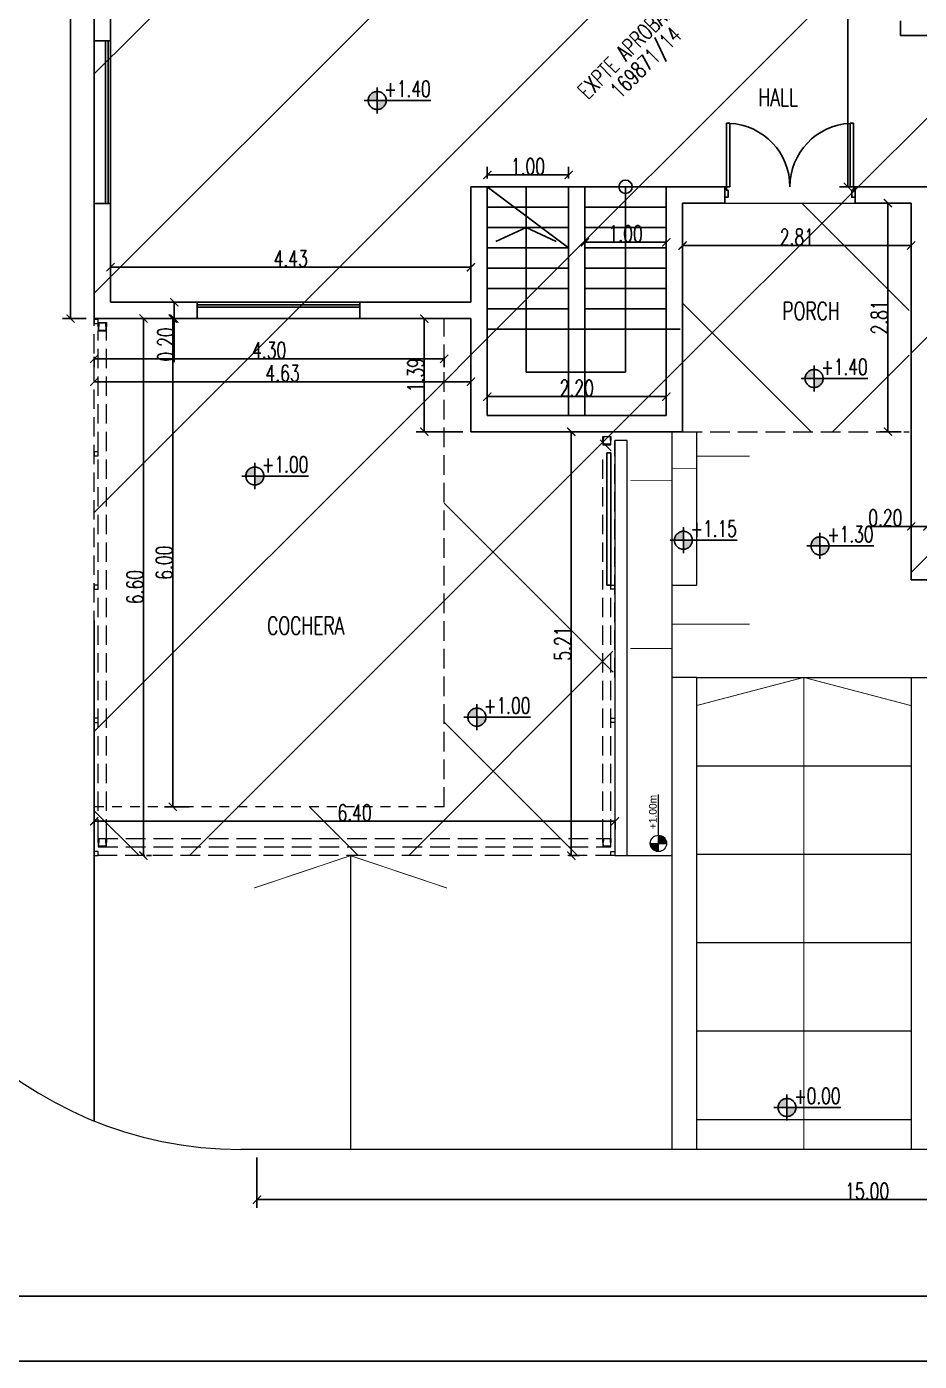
# Model space of a CAD drawing. Header units: millimetres. Extents: x 237 to 802, y 86 to 296.
# Drawn here: x 363.36 to 374.33, y 103.01 to 119.41 of the extents above; entities that cross this region are included whole.
import ezdxf

# ---------------------------------------------------------------- set-up
doc = ezdxf.new("R2010")
doc.units = ezdxf.units.MM
doc.linetypes.add('ACAD_ISO02W100', pattern=[15, 12, -3])
doc.linetypes.add('CENTER', pattern=[50.8, 31.75, -6.35, 6.35, -6.35])
doc.layers.get('Defpoints').update_dxf_attribs({"color": 254})
for name, color, linetype in [('01-MUROS', 6, 'Continuous'), ('02', 1, 'Continuous'), ('02-CARPINTERÍAS', 9, 'Continuous'), ('03-PROYECCIONES', 9, 'Continuous'), ('04', 2, 'Continuous'), ('pl', 7, 'Continuous'), ('texto', 1, 'Continuous')]:
    doc.layers.add(name, color=color, linetype=linetype)
doc.layers.add('06-SOLADOS', color=9, linetype='Continuous', lineweight=25)
doc.layers.add('cotas', color=154, linetype='Continuous', lineweight=5)
doc.styles.add('GRAL', font='romans.shx', dxfattribs={"width": 0.7})
doc.dimstyles.new('C-100-2', dxfattribs={"dimscale": 0, "dimtxt": 0.2, "dimasz": 0.1, "dimexe": 0.1, "dimexo": 0.1, "dimgap": 0.005, "dimtad": 1, "dimzin": 0, "dimdsep": 46, "dimtxsty": 'GRAL', "dimblk1": 'ARCHTICK', "dimblk2": 'ARCHTICK', "dimsah": 1, "dimcen": 0, "dimclrd": 9, "dimclre": 9, "dimclrt": 1, "dimazin": 0, "dimtfac": 1, "dimtofl": 0, "dimtmove": 0, "dimatfit": 2, "dimldrblk": 'ARCHTICK', "dimfxl": 0, "dimtolj": 1, "dimtzin": 0, "dimarcsym": 0})
pattern_1 = [(45, (2e-12, -2.89), (-1.347038, 1.347038), [])]
pattern_2 = [(45, (2e-12, -2.89), (-1.347038, 1.347038), []), (135, (2e-12, -2.89), (-1.347038, -1.347038), [])]

# ---------------------------------------------------------------- blocks, each defined once
blk = doc.blocks.new('_ArchTick')
at = {"color": 0, "linetype": 'ByBlock', "const_width": 0.15}
blk.add_lwpolyline([(-0.5, -0.5), (0.5, 0.5)], dxfattribs=at)
blk = doc.blocks.new('*D14')
at = {"color": 9, "lineweight": -2}
for p, q in [((361.188, 119.34), (361.188, 120.061)), ((364.188, 119.34), (364.188, 120.061)), ((364.188, 119.961), (361.188, 119.961))]:
    blk.add_line(p, q, dxfattribs=at)
at = {"layer": 'Defpoints', "color": 0}
for p in [(361.188, 119.961), (361.188, 119.24), (364.188, 119.24)]:
    blk.add_point(p, dxfattribs=at)
at = {"color": 9, "lineweight": -2, "xscale": 0.1, "yscale": 0.1, "zscale": 0.1, "rotation": 180}
blk.add_blockref('_ArchTick', (361.188, 119.961), dxfattribs=at)
at = {"color": 9, "lineweight": -2, "xscale": 0.1, "yscale": 0.1, "zscale": 0.1}
blk.add_blockref('_ArchTick', (364.188, 119.961), dxfattribs=at)
at = {"color": 1, "insert": (362.688, 120.066), "char_height": 0.2, "attachment_point": 5, "style": 'GRAL'}
blk.add_mtext('\\A1;3.00', dxfattribs=at)
blk = doc.blocks.new('*D31')
at = {"color": 9, "lineweight": -2}
for p, q in [((365.172, 116.025), (365.172, 115.825)), ((365.172, 115.825), (365.172, 115.289))]:
    blk.add_line(p, q, dxfattribs=at)
at = {"layer": 'Defpoints', "color": 0}
for p in [(365.172, 116.025), (365.172, 115.825), (365.172, 115.825)]:
    blk.add_point(p, dxfattribs=at)
at = {"color": 9, "lineweight": -2, "xscale": 0.1, "yscale": 0.1, "zscale": 0.1}
for p, rotation in [((365.172, 116.025), 90), ((365.172, 115.825), 270)]:
    blk.add_blockref('_ArchTick', p, dxfattribs=dict(at, rotation=rotation))
at = {"color": 1, "insert": (365.067, 115.507), "char_height": 0.2, "attachment_point": 5, "rotation": 90, "style": 'GRAL'}
blk.add_mtext('\\A1;0.20', dxfattribs=at)
blk = doc.blocks.new('*D32')
at = {"color": 9, "lineweight": -2}
for p, q in [((364.388, 116.734), (364.388, 116.357)), ((368.818, 116.734), (368.818, 116.357)), ((368.818, 116.457), (364.388, 116.457))]:
    blk.add_line(p, q, dxfattribs=at)
at = {"layer": 'Defpoints', "color": 0}
for p in [(364.388, 116.834), (368.818, 116.834), (364.388, 116.457)]:
    blk.add_point(p, dxfattribs=at)
at = {"color": 9, "lineweight": -2, "xscale": 0.1, "yscale": 0.1, "zscale": 0.1, "rotation": 180}
blk.add_blockref('_ArchTick', (364.388, 116.457), dxfattribs=at)
at = {"color": 9, "lineweight": -2, "xscale": 0.1, "yscale": 0.1, "zscale": 0.1}
blk.add_blockref('_ArchTick', (368.818, 116.457), dxfattribs=at)
at = {"color": 1, "insert": (366.603, 116.562), "char_height": 0.2, "attachment_point": 5, "style": 'GRAL'}
blk.add_mtext('\\A1;4.43', dxfattribs=at)
blk = doc.blocks.new('*D37')
at = {"color": 9, "lineweight": -2}
for p, q in [((366.188, 105.515), (366.188, 104.898)), ((381.188, 105.515), (381.188, 104.898)), ((366.188, 104.998), (381.188, 104.998))]:
    blk.add_line(p, q, dxfattribs=at)
at = {"layer": 'Defpoints', "color": 0}
for p in [(366.188, 105.615), (381.188, 105.615), (381.188, 104.998)]:
    blk.add_point(p, dxfattribs=at)
at = {"color": 9, "lineweight": -2, "xscale": 0.1, "yscale": 0.1, "zscale": 0.1, "rotation": 180}
blk.add_blockref('_ArchTick', (366.188, 104.998), dxfattribs=at)
at = {"color": 9, "lineweight": -2, "xscale": 0.1, "yscale": 0.1, "zscale": 0.1}
blk.add_blockref('_ArchTick', (381.188, 104.998), dxfattribs=at)
at = {"color": 1, "insert": (373.688, 105.103), "char_height": 0.2, "attachment_point": 5, "style": 'GRAL'}
blk.add_mtext('\\A1;15.00', dxfattribs=at)
blk = doc.blocks.new('*D72')
at = {"color": 9, "lineweight": -2}
blk.add_line((364.188, 115.049), (368.818, 115.049), dxfattribs=at)
at = {"layer": 'Defpoints', "color": 0}
for p in [(364.188, 115.049), (368.818, 115.049), (368.818, 115.049)]:
    blk.add_point(p, dxfattribs=at)
at = {"color": 9, "lineweight": -2, "xscale": 0.1, "yscale": 0.1, "zscale": 0.1, "rotation": 180}
blk.add_blockref('_ArchTick', (364.188, 115.049), dxfattribs=at)
at = {"color": 9, "lineweight": -2, "xscale": 0.1, "yscale": 0.1, "zscale": 0.1}
blk.add_blockref('_ArchTick', (368.818, 115.049), dxfattribs=at)
at = {"color": 1, "insert": (366.503, 115.154), "char_height": 0.2, "attachment_point": 5, "style": 'GRAL'}
blk.add_mtext('\\A1;4.63', dxfattribs=at)
blk = doc.blocks.new('*D73')
at = {"color": 9, "lineweight": -2}
for p, q in [((364.188, 109.648), (370.588, 109.648)), ((364.188, 109.615), (364.188, 109.548)), ((370.588, 109.639), (370.588, 109.548))]:
    blk.add_line(p, q, dxfattribs=at)
at = {"layer": 'Defpoints', "color": 0}
for p in [(370.588, 109.739), (364.188, 109.715), (370.588, 109.648)]:
    blk.add_point(p, dxfattribs=at)
at = {"color": 9, "lineweight": -2, "xscale": 0.1, "yscale": 0.1, "zscale": 0.1, "rotation": 180}
blk.add_blockref('_ArchTick', (364.188, 109.648), dxfattribs=at)
at = {"color": 9, "lineweight": -2, "xscale": 0.1, "yscale": 0.1, "zscale": 0.1}
blk.add_blockref('_ArchTick', (370.588, 109.648), dxfattribs=at)
at = {"color": 1, "insert": (367.388, 109.753), "char_height": 0.2, "attachment_point": 5, "style": 'GRAL'}
blk.add_mtext('\\A1;6.40', dxfattribs=at)
blk = doc.blocks.new('*D74')
at = {"color": 9, "lineweight": -2}
for p, q in [((370.021, 114.435), (370.15, 114.435)), ((370.05, 114.435), (370.05, 109.225)), ((370.021, 109.225), (370.15, 109.225))]:
    blk.add_line(p, q, dxfattribs=at)
at = {"layer": 'Defpoints', "color": 0}
for p in [(369.921, 114.435), (369.921, 109.225), (370.05, 109.225)]:
    blk.add_point(p, dxfattribs=at)
at = {"color": 9, "lineweight": -2, "xscale": 0.1, "yscale": 0.1, "zscale": 0.1}
for p, rotation in [((370.05, 114.435), 90), ((370.05, 109.225), 270)]:
    blk.add_blockref('_ArchTick', p, dxfattribs=dict(at, rotation=rotation))
at = {"color": 1, "insert": (369.945, 111.83), "char_height": 0.2, "attachment_point": 5, "rotation": 90, "style": 'GRAL'}
blk.add_mtext('\\A1;5.21', dxfattribs=at)
blk = doc.blocks.new('*D75')
at = {"color": 9, "lineweight": -2}
for p, q in [((364.72, 115.825), (364.693, 115.825)), ((364.793, 115.825), (364.793, 109.225)), ((364.829, 109.225), (364.893, 109.225))]:
    blk.add_line(p, q, dxfattribs=at)
at = {"layer": 'Defpoints', "color": 0}
for p in [(364.82, 115.825), (364.729, 109.225), (364.793, 109.225)]:
    blk.add_point(p, dxfattribs=at)
at = {"color": 9, "lineweight": -2, "xscale": 0.1, "yscale": 0.1, "zscale": 0.1}
for p, rotation in [((364.793, 115.825), 90), ((364.793, 109.225), 270)]:
    blk.add_blockref('_ArchTick', p, dxfattribs=dict(at, rotation=rotation))
at = {"color": 1, "insert": (364.688, 112.525), "char_height": 0.2, "attachment_point": 5, "rotation": 90, "style": 'GRAL'}
blk.add_mtext('\\A1;6.60', dxfattribs=at)
blk = doc.blocks.new('*D94')
at = {"color": 9, "lineweight": -2}
for p, q in [((365.353, 115.825), (365.053, 115.825)), ((365.153, 115.825), (365.153, 109.825)), ((365.353, 109.825), (365.053, 109.825))]:
    blk.add_line(p, q, dxfattribs=at)
at = {"layer": 'Defpoints', "color": 0}
for p in [(365.453, 115.825), (365.153, 109.825), (365.453, 109.825)]:
    blk.add_point(p, dxfattribs=at)
at = {"color": 9, "lineweight": -2, "xscale": 0.1, "yscale": 0.1, "zscale": 0.1}
for p, rotation in [((365.153, 115.825), 90), ((365.153, 109.825), 270)]:
    blk.add_blockref('_ArchTick', p, dxfattribs=dict(at, rotation=rotation))
at = {"color": 1, "insert": (365.048, 112.825), "char_height": 0.2, "attachment_point": 5, "rotation": 90, "style": 'GRAL'}
blk.add_mtext('\\A1;6.00', dxfattribs=at)
blk = doc.blocks.new('*D95')
at = {"color": 9, "lineweight": -2}
for p, q in [((364.188, 115.356), (364.188, 115.23)), ((364.188, 115.33), (368.488, 115.33)), ((368.488, 115.356), (368.488, 115.23))]:
    blk.add_line(p, q, dxfattribs=at)
at = {"layer": 'Defpoints', "color": 0}
for p in [(364.188, 115.456), (368.488, 115.456), (368.488, 115.33)]:
    blk.add_point(p, dxfattribs=at)
at = {"color": 9, "lineweight": -2, "xscale": 0.1, "yscale": 0.1, "zscale": 0.1, "rotation": 180}
blk.add_blockref('_ArchTick', (364.188, 115.33), dxfattribs=at)
at = {"color": 9, "lineweight": -2, "xscale": 0.1, "yscale": 0.1, "zscale": 0.1}
blk.add_blockref('_ArchTick', (368.488, 115.33), dxfattribs=at)
at = {"color": 1, "insert": (366.338, 115.435), "char_height": 0.2, "attachment_point": 5, "style": 'GRAL'}
blk.add_mtext('\\A1;4.30', dxfattribs=at)
blk = doc.blocks.new('*D101')
at = {"color": 9, "lineweight": -2}
for p, q in [((364.088, 123.955), (363.797, 123.955)), ((363.897, 123.955), (363.897, 115.825)), ((364.088, 115.825), (363.797, 115.825))]:
    blk.add_line(p, q, dxfattribs=at)
at = {"layer": 'Defpoints', "color": 0}
for p in [(364.188, 123.955), (363.897, 115.825), (364.188, 115.825)]:
    blk.add_point(p, dxfattribs=at)
at = {"color": 9, "lineweight": -2, "xscale": 0.1, "yscale": 0.1, "zscale": 0.1}
for p, rotation in [((363.897, 123.955), 90), ((363.897, 115.825), 270)]:
    blk.add_blockref('_ArchTick', p, dxfattribs=dict(at, rotation=rotation))
at = {"color": 1, "insert": (363.792, 119.89), "char_height": 0.2, "attachment_point": 5, "rotation": 90, "style": 'GRAL'}
blk.add_mtext('\\A1;8.13', dxfattribs=at)
blk = doc.blocks.new('*D102')
at = {"color": 9, "lineweight": -2}
for p, q in [((368.718, 115.825), (368.144, 115.825)), ((368.244, 115.825), (368.244, 114.435)), ((368.718, 114.435), (368.144, 114.435))]:
    blk.add_line(p, q, dxfattribs=at)
at = {"layer": 'Defpoints', "color": 0}
for p in [(368.818, 115.825), (368.244, 114.435), (368.818, 114.435)]:
    blk.add_point(p, dxfattribs=at)
at = {"color": 9, "lineweight": -2, "xscale": 0.1, "yscale": 0.1, "zscale": 0.1}
for p, rotation in [((368.244, 115.825), 90), ((368.244, 114.435), 270)]:
    blk.add_blockref('_ArchTick', p, dxfattribs=dict(at, rotation=rotation))
at = {"color": 1, "insert": (368.139, 115.13), "char_height": 0.2, "attachment_point": 5, "rotation": 90, "style": 'GRAL'}
blk.add_mtext('\\A1;1.39', dxfattribs=at)
blk = doc.blocks.new('*D116')
at = {"color": 9, "lineweight": -2}
for p, q in [((373.998, 123.125), (373.348, 123.125)), ((373.448, 123.125), (373.448, 117.445)), ((373.998, 117.445), (373.348, 117.445))]:
    blk.add_line(p, q, dxfattribs=at)
at = {"layer": 'Defpoints', "color": 0}
for p in [(374.098, 123.125), (373.448, 117.445), (374.098, 117.445)]:
    blk.add_point(p, dxfattribs=at)
at = {"color": 9, "lineweight": -2, "xscale": 0.1, "yscale": 0.1, "zscale": 0.1}
for p, rotation in [((373.448, 123.125), 90), ((373.448, 117.445), 270)]:
    blk.add_blockref('_ArchTick', p, dxfattribs=dict(at, rotation=rotation))
at = {"color": 1, "insert": (373.343, 120.285), "char_height": 0.2, "attachment_point": 5, "rotation": 90, "style": 'GRAL'}
blk.add_mtext('\\A1;5.68', dxfattribs=at)
blk = doc.blocks.new('*D119')
at = {"color": 9, "lineweight": -2}
for p, q in [((369.018, 117.545), (369.018, 117.69)), ((370.018, 117.545), (370.018, 117.69)), ((369.018, 117.59), (370.018, 117.59))]:
    blk.add_line(p, q, dxfattribs=at)
at = {"layer": 'Defpoints', "color": 0}
for p in [(369.018, 117.445), (370.018, 117.59), (370.018, 117.445)]:
    blk.add_point(p, dxfattribs=at)
at = {"color": 9, "lineweight": -2, "xscale": 0.1, "yscale": 0.1, "zscale": 0.1, "rotation": 180}
blk.add_blockref('_ArchTick', (369.018, 117.59), dxfattribs=at)
at = {"color": 9, "lineweight": -2, "xscale": 0.1, "yscale": 0.1, "zscale": 0.1}
blk.add_blockref('_ArchTick', (370.018, 117.59), dxfattribs=at)
at = {"color": 1, "insert": (369.518, 117.695), "char_height": 0.2, "attachment_point": 5, "style": 'GRAL'}
blk.add_mtext('\\A1;1.00', dxfattribs=at)
blk = doc.blocks.new('*D173')
at = {"color": 9, "lineweight": -2}
for p, q in [((371.418, 117.145), (371.418, 116.622)), ((374.228, 117.145), (374.228, 116.622)), ((374.228, 116.722), (371.418, 116.722))]:
    blk.add_line(p, q, dxfattribs=at)
at = {"layer": 'Defpoints', "color": 0}
for p in [(371.418, 117.245), (374.228, 117.245), (371.418, 116.722)]:
    blk.add_point(p, dxfattribs=at)
at = {"color": 9, "lineweight": -2, "xscale": 0.1, "yscale": 0.1, "zscale": 0.1, "rotation": 180}
blk.add_blockref('_ArchTick', (371.418, 116.722), dxfattribs=at)
at = {"color": 9, "lineweight": -2, "xscale": 0.1, "yscale": 0.1, "zscale": 0.1}
blk.add_blockref('_ArchTick', (374.228, 116.722), dxfattribs=at)
at = {"color": 1, "insert": (372.823, 116.827), "char_height": 0.2, "attachment_point": 5, "style": 'GRAL'}
blk.add_mtext('\\A1;2.81', dxfattribs=at)
blk = doc.blocks.new('*D174')
at = {"color": 9, "lineweight": -2}
for p, q in [((374.128, 117.245), (373.842, 117.245)), ((373.942, 117.245), (373.942, 114.435)), ((374.103, 114.435), (373.842, 114.435))]:
    blk.add_line(p, q, dxfattribs=at)
at = {"layer": 'Defpoints', "color": 0}
for p in [(374.228, 117.245), (373.942, 114.435), (374.203, 114.435)]:
    blk.add_point(p, dxfattribs=at)
at = {"color": 9, "lineweight": -2, "xscale": 0.1, "yscale": 0.1, "zscale": 0.1}
for p, rotation in [((373.942, 117.245), 90), ((373.942, 114.435), 270)]:
    blk.add_blockref('_ArchTick', p, dxfattribs=dict(at, rotation=rotation))
at = {"color": 1, "insert": (373.837, 115.84), "char_height": 0.2, "attachment_point": 5, "rotation": 90, "style": 'GRAL'}
blk.add_mtext('\\A1;2.81', dxfattribs=at)
blk = doc.blocks.new('*D175')
at = {"color": 9, "lineweight": -2}
for p, q in [((370.218, 116.845), (370.218, 116.663)), ((371.218, 116.845), (371.218, 116.663)), ((370.218, 116.763), (371.218, 116.763))]:
    blk.add_line(p, q, dxfattribs=at)
at = {"layer": 'Defpoints', "color": 0}
for p in [(370.218, 116.945), (371.218, 116.945), (371.218, 116.763)]:
    blk.add_point(p, dxfattribs=at)
at = {"color": 9, "lineweight": -2, "xscale": 0.1, "yscale": 0.1, "zscale": 0.1, "rotation": 180}
blk.add_blockref('_ArchTick', (370.218, 116.763), dxfattribs=at)
at = {"color": 9, "lineweight": -2, "xscale": 0.1, "yscale": 0.1, "zscale": 0.1}
blk.add_blockref('_ArchTick', (371.218, 116.763), dxfattribs=at)
at = {"color": 1, "insert": (370.718, 116.868), "char_height": 0.2, "attachment_point": 5, "style": 'GRAL'}
blk.add_mtext('\\A1;1.00', dxfattribs=at)
blk = doc.blocks.new('*D176')
at = {"color": 9, "lineweight": -2}
for p, q in [((369.018, 114.735), (369.018, 114.966)), ((371.218, 114.866), (369.018, 114.866)), ((371.218, 114.735), (371.218, 114.966))]:
    blk.add_line(p, q, dxfattribs=at)
at = {"layer": 'Defpoints', "color": 0}
for p in [(369.018, 114.866), (369.018, 114.635), (371.218, 114.635)]:
    blk.add_point(p, dxfattribs=at)
at = {"color": 9, "lineweight": -2, "xscale": 0.1, "yscale": 0.1, "zscale": 0.1, "rotation": 180}
blk.add_blockref('_ArchTick', (369.018, 114.866), dxfattribs=at)
at = {"color": 9, "lineweight": -2, "xscale": 0.1, "yscale": 0.1, "zscale": 0.1}
blk.add_blockref('_ArchTick', (371.218, 114.866), dxfattribs=at)
at = {"color": 1, "insert": (370.118, 114.971), "char_height": 0.2, "attachment_point": 5, "style": 'GRAL'}
blk.add_mtext('\\A1;2.20', dxfattribs=at)
blk = doc.blocks.new('*D178')
at = {"color": 9, "lineweight": -2}
for p, q in [((374.228, 113.272), (373.691, 113.272)), ((374.428, 113.272), (374.228, 113.272))]:
    blk.add_line(p, q, dxfattribs=at)
at = {"layer": 'Defpoints', "color": 0}
for p in [(374.228, 113.272), (374.228, 113.272), (374.428, 113.272)]:
    blk.add_point(p, dxfattribs=at)
at = {"color": 9, "lineweight": -2, "xscale": 0.1, "yscale": 0.1, "zscale": 0.1, "rotation": 180}
blk.add_blockref('_ArchTick', (374.228, 113.272), dxfattribs=at)
at = {"color": 9, "lineweight": -2, "xscale": 0.1, "yscale": 0.1, "zscale": 0.1}
blk.add_blockref('_ArchTick', (374.428, 113.272), dxfattribs=at)
at = {"color": 1, "insert": (373.91, 113.377), "char_height": 0.2, "attachment_point": 5, "style": 'GRAL'}
blk.add_mtext('\\A1;0.20', dxfattribs=at)

msp = doc.modelspace()

# ---------------------------------------------------------------- hatches: boundary and pattern name
h = msp.add_hatch()
h.set_pattern_fill('ANSI31', color=9, scale=0.6)
h.set_pattern_definition(pattern_1)
h.paths.add_polyline_path([(364.1879, 123.9553), (371.1379, 123.9553), (371.1379, 123.3253), (374.0879, 123.3253), (374.0879, 123.9553), (378.1879, 123.9553), (378.1879, 112.6153), (374.2279, 112.6153), (374.2279, 117.2253), (371.4179, 117.2253), (371.4179, 114.3353), (368.8179, 114.3353), (368.8179, 115.8253), (364.1879, 115.8253)])
h = msp.add_hatch()
h.set_pattern_fill('ANSI37', color=9, scale=0.6)
h.set_pattern_definition(pattern_2)
h.paths.add_polyline_path([(374.2025, 117.2453), (371.4179, 117.2453), (371.4179, 114.4353), (374.2025, 114.4353)])
h.paths.add_polyline_path([(373.1456, 115.0887, -1), (372.9249, 115.0887, -1)], flags=16)
h.paths.add_polyline_path([(373.0995, 115.0829), (373.7859, 115.0829), (373.7859, 115.3799), (373.0995, 115.3799)], flags=24)
h.paths.add_polyline_path([(372.0425, 115.3733), (372.8785, 115.3733), (372.8785, 115.7033), (372.0425, 115.7033)], flags=24)
h = msp.add_hatch()
h.set_pattern_fill('ANSI31', color=9, scale=0.6)
h.set_pattern_definition(pattern_1)
h.paths.add_polyline_path([(364.1879, 115.8253), (368.4879, 115.8253), (368.4879, 109.8253), (364.1879, 109.8253)])
h = msp.add_hatch()
h.set_pattern_fill('ANSI37', color=9, scale=0.6)
h.set_pattern_definition(pattern_2)
h.paths.add_polyline_path([(368.4879, 115.8253), (368.8179, 115.8253), (368.8424, 114.3353), (370.5379, 114.3353), (370.5879, 109.2253), (364.1879, 109.2253), (364.1879, 109.8253), (368.4879, 109.8253)])
at = {"layer": '04', "linetype": 'CENTER'}
h = msp.add_hatch(dxfattribs=at)
h.set_pattern_fill('ANSI36', color=1, scale=0.000448, style=0)
h.set_pattern_definition([(45, (-316.0334688, -347.3748297), (0.0007543415142, 0.0027659188853), [0.003556, -0.0007112, 0, -0.0007112])])
h.paths.add_polyline_path([(367.5553, 118.5054), (367.6656, 118.5054), (367.6656, 118.6158, 0.4142136)])
h.paths.add_polyline_path([(367.776, 118.5054), (367.6656, 118.5054), (367.6656, 118.3951, 0.4142136)])
h = msp.add_hatch(dxfattribs=at)
h.set_pattern_fill('ANSI36', color=1, scale=0.000448, style=0)
h.set_pattern_definition([(45, (-310.663902, -350.7915282), (0.0007543415142, 0.0027659188853), [0.003556, -0.0007112, 0, -0.0007112])])
h.paths.add_polyline_path([(372.9249, 115.0887), (373.0352, 115.0887), (373.0352, 115.1991, 0.4142136)])
h.paths.add_polyline_path([(373.1456, 115.0887), (373.0352, 115.0887), (373.0352, 114.9784, 0.4142136)])
h = msp.add_hatch(dxfattribs=at)
h.set_pattern_fill('ANSI36', color=1, scale=0.000448, style=0)
h.set_pattern_definition([(45, (-317.5378391, -351.9896913), (0.0007543415142, 0.0027659188853), [0.003556, -0.0007112, 0, -0.0007112])])
h.paths.add_polyline_path([(366.0509, 113.8905), (366.1613, 113.8905), (366.1613, 114.0009, 0.4142136)])
h.paths.add_polyline_path([(366.2716, 113.8905), (366.1613, 113.8905), (366.1613, 113.7802, 0.4142136)])
h = msp.add_hatch(dxfattribs=at)
h.set_pattern_fill('ANSI36', color=1, scale=0.000448, style=0)
h.set_pattern_definition([(45, (-312.2707527, -352.7793566), (0.0007543415142, 0.0027659188853), [0.003556, -0.0007112, 0, -0.0007112])])
h.paths.add_polyline_path([(371.318, 113.1009), (371.4284, 113.1009), (371.4284, 113.2112, 0.4142136)])
h.paths.add_polyline_path([(371.5387, 113.1009), (371.4284, 113.1009), (371.4284, 112.9905, 0.4142136)])
h = msp.add_hatch(dxfattribs=at)
h.set_pattern_fill('ANSI36', color=1, scale=0.000448, style=0)
h.set_pattern_definition([(45, (-310.5919531, -352.8482918), (0.0007543415142, 0.0027659188853), [0.003556, -0.0007112, 0, -0.0007112])])
h.paths.add_polyline_path([(372.9968, 113.0319), (373.1072, 113.0319), (373.1072, 113.1423, 0.4142136)])
h.paths.add_polyline_path([(373.2175, 113.0319), (373.1072, 113.0319), (373.1072, 112.9216, 0.4142136)])
h = msp.add_hatch(dxfattribs=at)
h.set_pattern_fill('ANSI36', color=1, scale=0.000448, style=0)
h.set_pattern_definition([(45, (-314.8084069, -354.9537085), (0.0007543415142, 0.0027659188853), [0.003556, -0.0007112, 0, -0.0007112])])
h.paths.add_polyline_path([(368.7803, 110.9265), (368.8907, 110.9265), (368.8907, 111.0369, 0.4142136)])
h.paths.add_polyline_path([(369.0011, 110.9265), (368.8907, 110.9265), (368.8907, 110.8162, 0.4142136)])
h = msp.add_hatch(dxfattribs=at)
h.set_pattern_fill('ANSI36', color=1, scale=0.000448, style=0)
h.set_pattern_definition([(45, (-310.997836, -359.7501981), (0.0007543415142, 0.0027659188853), [0.003556, -0.0007112, 0, -0.0007112])])
h.paths.add_polyline_path([(372.5909, 106.13), (372.7013, 106.13), (372.7013, 106.2404, 0.4142136)])
h.paths.add_polyline_path([(372.8116, 106.13), (372.7013, 106.13), (372.7013, 106.0197, 0.4142136)])
at = {"layer": 'cotas'}
h = msp.add_hatch(color=256, dxfattribs=at)
h.dxf.hatch_style = 1
h.paths.add_polyline_path([(371.022, 109.3756, 0.4142136), (371.122, 109.2756), (371.122, 109.3756)])
h.paths.add_polyline_path([(371.122, 109.3756), (371.222, 109.3756, 0.4142136), (371.122, 109.4756)])

# ---------------------------------------------------------------- linework, layer by layer
at = {"color": 9}
for p, q in [((369.0179, 117.4453), (370.0179, 116.6953)), ((369.4949, 117.4453), (369.4949, 115.1653)), ((370.7179, 117.4453), (370.7179, 115.1653)), ((369.4949, 116.9453), (369.1243, 116.7729)), ((369.4949, 116.9453), (369.8655, 116.7729)), ((369.4949, 115.1653), (370.7179, 115.1653))]:
    msp.add_line(p, q, dxfattribs=at)
at = {"lineweight": 0}
for points in [[(364.2379, 115.7628), (364.2379, 115.8128), (364.1879, 115.8128), (364.1879, 115.7628)], [(364.2379, 114.1378), (364.2379, 114.1878), (364.1879, 114.1878), (364.1879, 114.1378)], [(364.2379, 112.5003), (364.2379, 112.5503), (364.1879, 112.5503), (364.1879, 112.5003)], [(370.5379, 112.5003), (370.5379, 112.5503), (370.5879, 112.5503), (370.5879, 112.5003)], [(364.2379, 110.8628), (364.2379, 110.9128), (364.1879, 110.9128), (364.1879, 110.8628)], [(370.5379, 110.8628), (370.5379, 110.9128), (370.5879, 110.9128), (370.5879, 110.8628)], [(364.2379, 109.2253), (364.2379, 109.2753), (364.1879, 109.2753), (364.1879, 109.2253)], [(370.5379, 109.2253), (370.5379, 109.2753), (370.5879, 109.2753), (370.5879, 109.2253)]]:
    msp.add_lwpolyline(points, close=True, dxfattribs=at)
for points in [[(364.2512, 115.7703, 0.4022877), (364.2447, 115.7641), (364.2437, 115.7284, -0.4022877), (364.2405, 115.7253), (364.2379, 115.7253), (364.2379, 115.7753), (364.3379, 115.7753), (364.3379, 115.7253), (364.3352, 115.7253, -0.4022877), (364.332, 115.7284), (364.331, 115.7641, 0.4022877), (364.3246, 115.7703)], [(364.2512, 115.6803, -0.4022877), (364.2447, 115.6865), (364.2437, 115.7222, 0.4022877), (364.2405, 115.7253), (364.2379, 115.7253), (364.2379, 115.6753), (364.3379, 115.6753), (364.3379, 115.7253), (364.3352, 115.7253, 0.4022877), (364.332, 115.7222), (364.331, 115.6865, -0.4022877), (364.3246, 115.6803)], [(370.4512, 114.3703, 0.4022877), (370.4447, 114.3641), (370.4437, 114.3284, -0.4022877), (370.4405, 114.3253), (370.4379, 114.3253), (370.4379, 114.3753), (370.5379, 114.3753), (370.5379, 114.3253), (370.5352, 114.3253, -0.4022877), (370.532, 114.3284), (370.531, 114.3641, 0.4022877), (370.5246, 114.3703)], [(370.4512, 114.2803, -0.4022877), (370.4447, 114.2865), (370.4437, 114.3222, 0.4022877), (370.4405, 114.3253), (370.4379, 114.3253), (370.4379, 114.2753), (370.5379, 114.2753), (370.5379, 114.3253), (370.5352, 114.3253, 0.4022877), (370.532, 114.3222), (370.531, 114.2865, -0.4022877), (370.5246, 114.2803)], [(364.2512, 109.4303, 0.4022877), (364.2447, 109.4241), (364.2437, 109.3884, -0.4022877), (364.2405, 109.3853), (364.2379, 109.3853), (364.2379, 109.4353), (364.3379, 109.4353), (364.3379, 109.3853), (364.3352, 109.3853, -0.4022877), (364.332, 109.3884), (364.331, 109.4241, 0.4022877), (364.3246, 109.4303)], [(370.4512, 109.4303, 0.4022877), (370.4447, 109.4241), (370.4437, 109.3884, -0.4022877), (370.4405, 109.3853), (370.4379, 109.3853), (370.4379, 109.4353), (370.5379, 109.4353), (370.5379, 109.3853), (370.5352, 109.3853, -0.4022877), (370.532, 109.3884), (370.531, 109.4241, 0.4022877), (370.5246, 109.4303)], [(364.2512, 109.3403, -0.4022877), (364.2447, 109.3465), (364.2437, 109.3822, 0.4022877), (364.2405, 109.3853), (364.2379, 109.3853), (364.2379, 109.3353), (364.3379, 109.3353), (364.3379, 109.3853), (364.3352, 109.3853, 0.4022877), (364.332, 109.3822), (364.331, 109.3465, -0.4022877), (364.3246, 109.3403)], [(370.4512, 109.3403, -0.4022877), (370.4447, 109.3465), (370.4437, 109.3822, 0.4022877), (370.4405, 109.3853), (370.4379, 109.3853), (370.4379, 109.3353), (370.5379, 109.3353), (370.5379, 109.3853), (370.5352, 109.3853, 0.4022877), (370.532, 109.3822), (370.531, 109.3465, -0.4022877), (370.5246, 109.3403)]]:
    msp.add_lwpolyline(points, format="xyb", close=True, dxfattribs=at)
at = {"color": 9}
msp.add_circle((370.7179, 117.4453), 0.0825, dxfattribs=at)
at = {"layer": '01-MUROS'}
for p, q in [((364.3879, 120.5403), (364.3879, 119.2403)), ((374.0979, 119.4852), (374.0979, 119.3053)), ((364.3879, 119.2403), (364.1879, 119.2403)), ((375.2479, 119.3053), (374.0979, 119.3053)), ((368.8179, 117.4453), (368.8179, 116.0253)), ((369.0179, 117.4453), (368.8179, 117.4453)), ((369.0179, 117.4453), (369.0179, 114.6353)), ((371.2179, 117.4453), (371.2179, 114.6353)), ((371.2179, 117.4453), (371.9379, 117.4453)), ((371.9379, 117.2453), (371.9379, 117.4453)), ((373.5379, 117.4453), (374.4279, 117.4453)), ((373.5379, 117.2453), (373.5379, 117.4453)), ((364.3879, 117.2403), (364.1879, 117.2403)), ((364.3879, 117.2403), (364.3879, 116.0253)), ((371.4179, 117.2453), (371.4179, 114.4353)), ((371.4179, 117.2453), (371.9379, 117.2453)), ((373.5379, 117.2453), (374.2279, 117.2453)), ((374.2279, 117.2453), (374.2279, 112.6153)), ((364.3879, 116.0253), (365.4529, 116.0253)), ((365.4529, 116.0253), (365.4529, 115.8253)), ((367.4529, 116.0253), (368.8179, 116.0253)), ((367.4529, 116.0253), (367.4529, 115.8253)), ((367.4529, 115.8253), (368.8179, 115.8253)), ((368.8179, 115.8253), (368.8179, 114.4353)), ((369.0179, 114.6353), (371.2179, 114.6353)), ((368.8179, 114.4353), (371.4179, 114.4353)), ((371.4179, 114.4353), (370.4179, 114.4353)), ((374.2279, 114.3353), (374.2279, 112.6153)), ((374.2279, 112.6153), (375.2079, 112.6153))]:
    msp.add_line(p, q, dxfattribs=at)
at = {"layer": '01-MUROS', "color": 1}
for p, q in [((369.0179, 117.4453), (371.3879, 117.4453)), ((370.0179, 117.4453), (370.0179, 114.6353)), ((370.2179, 117.4453), (370.2179, 114.6353)), ((369.0179, 117.1953), (370.0179, 117.1953)), ((370.2179, 117.1953), (371.2179, 117.1953)), ((369.0179, 116.9453), (370.0179, 116.9453)), ((370.2179, 116.9453), (371.2179, 116.9453)), ((369.0179, 116.6953), (370.0179, 116.6953)), ((370.2179, 116.6953), (371.2179, 116.6953)), ((369.0179, 116.4453), (370.0179, 116.4453)), ((370.2179, 116.4453), (371.2179, 116.4453)), ((369.0179, 116.1953), (370.0179, 116.1953)), ((370.2179, 116.1953), (371.2179, 116.1953)), ((369.0179, 115.9453), (370.0179, 115.9453)), ((370.2179, 115.9453), (371.2179, 115.9453)), ((369.0179, 115.6953), (371.3879, 115.6953))]:
    msp.add_line(p, q, dxfattribs=at)
at = {"layer": '01-MUROS'}
for points in [[(364.1879, 120.5403), (364.1879, 119.2403)], [(364.1879, 117.2403), (364.1879, 115.8253), (365.4529, 115.8253)]]:
    msp.add_lwpolyline(points, dxfattribs=at)
msp.add_lwpolyline([(370.4879, 112.5503), (370.5379, 112.5503), (370.5379, 114.1753), (370.4879, 114.1753)], close=True, dxfattribs=at)
at = {"layer": '01-MUROS', "const_width": 0.01}
for points in [[(370.7746, 113.8339), (371.2879, 113.8339), (371.2879, 113.9839), (371.5879, 113.9839), (371.5879, 114.1339), (372.2437, 114.1339)], [(370.7746, 111.7703), (371.2879, 111.7703), (371.2879, 112.0703), (371.2879, 112.0703), (371.2879, 112.0703), (372.2437, 112.0703)]]:
    msp.add_lwpolyline(points, dxfattribs=at)
at = {"layer": '02-CARPINTERÍAS'}
for p, q in [((364.1879, 119.2403), (364.1879, 117.2403)), ((364.3279, 117.2403), (364.3279, 119.2403)), ((364.3579, 117.2403), (364.3579, 119.2403)), ((364.3879, 117.2403), (364.3879, 119.2403)), ((367.4529, 116.0253), (365.4529, 116.0253)), ((367.4529, 115.9953), (365.4529, 115.9953)), ((367.4529, 115.9653), (365.4529, 115.9653)), ((367.4529, 115.8253), (365.4529, 115.8253))]:
    msp.add_line(p, q, dxfattribs=at)
for points in [[(371.9579, 118.2253), (371.9979, 118.2253), (371.9979, 117.4453), (371.9579, 117.4453)], [(373.5179, 118.2253), (373.4779, 118.2253), (373.4779, 117.4453), (373.5179, 117.4453)], [(371.9779, 117.4053), (371.9779, 117.3153), (371.9379, 117.3153), (371.9379, 117.4453), (371.9579, 117.4453), (371.9579, 117.4053)], [(373.4979, 117.4053), (373.4979, 117.3153), (373.5379, 117.3153), (373.5379, 117.4453), (373.5179, 117.4453), (373.5179, 117.4053)]]:
    msp.add_lwpolyline(points, close=True, dxfattribs=at)
for centre, start, end in [((371.9579, 117.4453), 0, 87.06047), ((373.5179, 117.4453), 92.93953, 180)]:
    msp.add_arc(centre, 0.78, start, end, dxfattribs=at)
at = {"layer": '03-PROYECCIONES', "color": 9, "linetype": 'ACAD_ISO02W100', "lineweight": 9, "ltscale": 0.02}
for p, q in [((364.1879, 109.2753), (364.1879, 115.8253)), ((368.4879, 109.8253), (368.4879, 115.8253)), ((364.2379, 109.4353), (364.2379, 115.6753)), ((364.3379, 109.4353), (364.3379, 115.6753)), ((370.5879, 111.4153), (370.5879, 114.3253)), ((370.5879, 114.3253), (370.5879, 109.2253)), ((371.4179, 114.4353), (374.2025, 114.4353)), ((370.4379, 109.4353), (370.4379, 114.1753)), ((370.5379, 109.4353), (370.5379, 114.1753)), ((364.2379, 109.4353), (370.4379, 109.4353)), ((364.2379, 109.3353), (370.4379, 109.3353)), ((370.5879, 109.2253), (364.1879, 109.2253))]:
    msp.add_line(p, q, dxfattribs=at)
at = {"layer": '03-PROYECCIONES', "color": 9, "linetype": 'ACAD_ISO02W100', "lineweight": 9, "ltscale": 0.01}
msp.add_line((368.4879, 109.8253), (364.1879, 109.8253), dxfattribs=at)
at = {"layer": '03-PROYECCIONES', "color": 9, "linetype": 'Continuous', "lineweight": 9, "ltscale": 0.02}
msp.add_lwpolyline([(370.7379, 109.2253), (370.7379, 114.3253), (370.5879, 114.3253), (370.5879, 109.2253)], close=True, dxfattribs=at)
at = {"layer": '04', "color": 1, "linetype": 'CENTER'}
for p, q in [((367.6656, 118.6658), (367.6656, 118.3451)), ((367.5053, 118.5054), (368.3258, 118.5054)), ((373.0352, 115.2491), (373.0352, 114.9284)), ((372.8749, 115.0887), (373.6953, 115.0887)), ((366.1613, 114.0509), (366.1613, 113.7302)), ((366.0009, 113.8905), (366.8214, 113.8905)), ((371.4284, 113.2612), (371.4284, 112.9405)), ((373.1072, 113.1923), (373.1072, 112.8716)), ((371.268, 113.1009), (372.0885, 113.1009)), ((372.9468, 113.0319), (373.7673, 113.0319)), ((368.8907, 111.0869), (368.8907, 110.7662)), ((368.7303, 110.9265), (369.5508, 110.9265)), ((372.7013, 106.2904), (372.7013, 105.9697)), ((372.5409, 106.13), (373.3614, 106.13))]:
    msp.add_line(p, q, dxfattribs=at)
for centre in [(367.6656, 118.5054), (373.0352, 115.0887), (366.1613, 113.8905), (371.4284, 113.1009), (373.1072, 113.0319), (368.8907, 110.9265), (372.7013, 106.13)]:
    msp.add_circle(centre, 0.1104, dxfattribs=at)
at = {"layer": '06-SOLADOS', "lineweight": 5}
for p, q in [((371.9379, 117.2453), (373.5379, 117.2453)), ((371.5879, 114.4353), (371.5879, 112.5503)), ((371.2879, 112.5503), (371.5879, 112.5503)), ((371.5879, 111.4153), (371.2879, 111.4153)), ((371.5879, 111.4153), (374.2279, 111.4153)), ((374.2279, 111.4153), (379.3379, 111.4153)), ((371.5879, 110.3291), (374.2279, 110.3291)), ((371.5879, 109.2429), (374.2279, 109.2429)), ((370.5879, 109.2253), (371.2879, 109.2253)), ((371.5879, 108.1567), (374.2279, 108.1567)), ((371.5879, 103.8119), (374.2279, 103.8119))]:
    msp.add_line(p, q, dxfattribs=at)
at = {"layer": '06-SOLADOS', "color": 9, "lineweight": 5}
for p, q in [((371.2879, 114.4353), (371.2879, 105.6153)), ((371.5879, 111.4153), (371.5879, 105.6153)), ((374.2279, 111.4153), (374.2279, 105.6153)), ((371.5879, 107.0705), (374.2279, 107.0705)), ((371.5879, 105.9843), (374.2279, 105.9843))]:
    msp.add_line(p, q, dxfattribs=at)
at = {"layer": '06-SOLADOS'}
msp.add_line((364.1879, 112.1153), (364.1879, 105.9656), dxfattribs=at)
at = {"layer": '06-SOLADOS', "color": 7, "lineweight": 5}
msp.add_line((381.1879, 105.6153), (365.9879, 105.6153), dxfattribs=at)
msp.add_arc((365.9879, 110.4153), 4.8, 180, 270, dxfattribs=at)
at = {"layer": 'cotas'}
for p, q in [((371.122, 109.2756), (371.122, 109.9756)), ((371.022, 109.3756), (371.222, 109.3756))]:
    msp.add_line(p, q, dxfattribs=at)
at = {"layer": 'cotas', "color": 9, "const_width": 0.01}
for points in [[(372.9079, 105.6153), (372.9079, 111.4153), (371.5879, 111.0688)], [(372.9079, 105.6153), (372.9079, 111.4153), (374.2279, 111.0688)]]:
    msp.add_lwpolyline(points, dxfattribs=at)
at = {"layer": 'cotas', "color": 1, "const_width": 0.01}
for points in [[(367.3379, 109.2253), (366.1529, 108.8273)], [(367.3379, 109.2253), (368.5228, 108.8273)]]:
    msp.add_lwpolyline(points, dxfattribs=at)
at = {"layer": 'cotas', "color": 1}
msp.add_lwpolyline([(367.3379, 109.2253), (367.3379, 105.6153)], dxfattribs=at)
at = {"layer": 'cotas'}
msp.add_circle((371.122, 109.3756), 0.1, dxfattribs=at)
at = {"layer": 'pl'}
for p, q in [((355.8846, 103.8111), (442.8846, 103.8111)), ((352.8846, 103.0111), (443.6846, 103.0111))]:
    msp.add_line(p, q, dxfattribs=at)

# ---------------------------------------------------------------- texts
at = {"layer": '02', "style": 'GRAL', "width": 0.7}
for s, p in [('EXPTE APROBADA', (370.2536, 118.5082)), ('169871/14', (370.6507, 118.5155))]:
    msp.add_text(s, height=0.2, rotation=45, dxfattribs=at).set_placement(p)
for s, p in [('HALL', (372.3509, 118.4345)), ('PORCH', (372.6439, 115.8083)), ('COCHERA', (366.3119, 111.9411))]:
    msp.add_text(s, height=0.22, dxfattribs=at).set_placement(p)
at = {"layer": 'cotas', "insert": (371.0063, 109.5506), "char_height": 0.09375, "attachment_point": 1, "rotation": 90}
msp.add_mtext_dynamic_manual_height_columns('+1.00m', width=1.470858, gutter_width=12.5, heights=[0], dxfattribs=at)
at = {"layer": 'texto', "style": 'GRAL', "width": 0.7}
for s, p in [('+1.40', (367.7531, 118.5491)), ('+1.40', (373.1226, 115.1324)), ('+1.00', (366.2487, 113.9343)), ('+1.15', (371.5158, 113.1446)), ('+1.30', (373.1946, 113.0757)), ('+1.00', (368.9781, 110.9702)), ('+0.00', (372.7887, 106.1737))]:
    msp.add_text(s, height=0.198, dxfattribs=at).set_placement(p)

# ---------------------------------------------------------------- dimensions: what is measured, and where the dimension line sits
at = {"color": 9}
for base, p1, p2, picture, middle in [((363.8974, 115.8253), (364.1879, 123.9553), (364.1879, 115.8253), '*D101', (363.7924, 119.8903)), ((373.4484, 117.4453), (374.0979, 123.1253), (374.0979, 117.4453), '*D116', (373.3434, 120.2853)), ((373.9422, 114.4353), (374.2279, 117.2453), (374.2025, 114.4353), '*D174', (373.8372, 115.8403)), ((365.1725, 115.8253), (365.1725, 116.0253), (365.1725, 115.8253), '*D31', (365.0675, 115.507)), ((364.7934, 109.2253), (364.8204, 115.8253), (364.7286, 109.2253), '*D75', (364.6884, 112.5253)), ((365.1531, 109.8253), (365.4529, 115.8253), (365.4529, 109.8253), '*D94', (365.0481, 112.8253)), ((370.0503, 109.2253), (369.9209, 114.4353), (369.9209, 109.2253), '*D74', (369.9453, 111.8303))]:
    dim = msp.add_linear_dim(base=base, p1=p1, p2=p2, angle=90, dimstyle='C-100-2', override={"dimscale": 1}, dxfattribs=at)
    dim.commit()
    dim.dimension.update_dxf_attribs({"geometry": picture, "text_midpoint": middle})
dim = msp.add_linear_dim(base=(361.1879, 119.9609), p1=(364.1879, 119.2403), p2=(361.1879, 119.2403), dimstyle='C-100-2', override={"dimscale": 1})
dim.commit()
dim.dimension.update_dxf_attribs({"geometry": '*D14', "text_midpoint": (362.6879, 120.0659)})
for base, p1, p2, picture, middle in [((370.0179, 117.5899), (369.0179, 117.4453), (370.0179, 117.4453), '*D119', (369.5179, 117.6949)), ((371.4179, 116.722), (374.2279, 117.2453), (371.4179, 117.2453), '*D173', (372.8229, 116.827)), ((371.2179, 116.7632), (370.2179, 116.9453), (371.2179, 116.9453), '*D175', (370.7179, 116.8682)), ((364.3879, 116.4566), (368.8179, 116.8342), (364.3879, 116.8342), '*D32', (366.6029, 116.5616)), ((368.4879, 115.3296), (364.1879, 115.4559), (368.4879, 115.4559), '*D95', (366.3379, 115.4346)), ((368.8179, 115.0494), (364.1879, 115.0494), (368.8179, 115.0494), '*D72', (366.5029, 115.1544)), ((369.0179, 114.8664), (371.2179, 114.6353), (369.0179, 114.6353), '*D176', (370.1179, 114.9714)), ((374.2279, 113.272), (374.4279, 113.272), (374.2279, 113.272), '*D178', (373.9095, 113.377)), ((370.5879, 109.648), (364.1879, 109.7146), (370.5879, 109.7389), '*D73', (367.3879, 109.753)), ((381.1879, 104.9979), (366.1879, 105.6153), (381.1879, 105.6153), '*D37', (373.6879, 105.1029))]:
    dim = msp.add_linear_dim(base=base, p1=p1, p2=p2, dimstyle='C-100-2', override={"dimscale": 1}, dxfattribs=at)
    dim.commit()
    dim.dimension.update_dxf_attribs({"geometry": picture, "text_midpoint": middle})
dim = msp.add_linear_dim(base=(368.2443, 114.4353), p1=(368.8179, 115.8253), p2=(368.8179, 114.4353), angle=90, dimstyle='C-100-2', override={"dimscale": 1})
dim.commit()
dim.dimension.update_dxf_attribs({"geometry": '*D102', "text_midpoint": (368.1393, 115.1303)})

doc.saveas('drawing.dxf')
